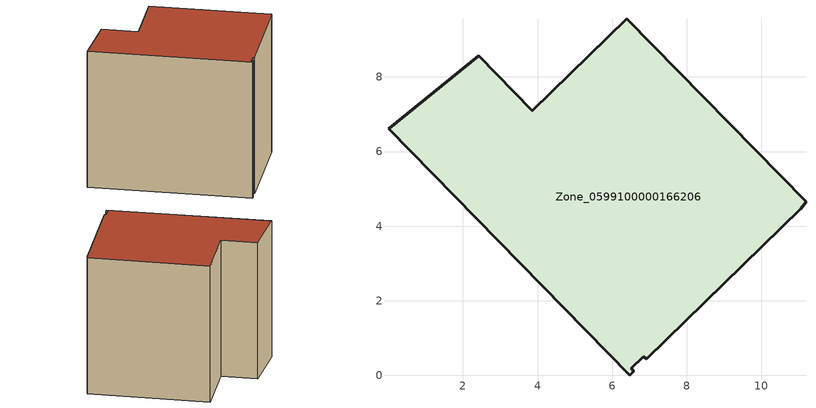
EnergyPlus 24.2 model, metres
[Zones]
Zone_0599100000166206
 floor ground (C_G): 3.86,7.09 6.39,9.56 11.2,4.66 11.05,4.47 6.92,0.44 6.83,0.5 6.5,0.18 6.58,0.1 6.47,0 0,6.61 2.42,8.57 z0
 wall outside (C_F): 0,6.61 6.47,0 6.58,0.1 6.5,0.18 6.83,0.5 6.92,0.44 11.05,4.47 11.2,4.66 6.39,9.56 3.86,7.09 2.42,8.57 0,6.61 z0:8.2
 roof outside (C_R): 2.42,8.57 0,6.61 6.47,0 6.58,0.1 6.5,0.18 6.83,0.5 6.92,0.44 11.05,4.47 11.2,4.66 6.39,9.56 3.86,7.09 z8.2
[BUILDING]
Pand.0599100000166206: North Axis=0; Terrain=City; Loads Convergence Tolerance Value=0.04; Temperature Convergence Tolerance Value=0.4; Solar Distribution=FullExterior; Maximum Number of Warmup Days=25; Minimum Number of Warmup Days=1
[Site:Location]
Rotterdam.The.Hague.AP_ZH_NLD Design_Conditions: Latitude=51.96; Longitude=4.45; Time Zone=1; Elevation=-4.5
[SITE:GROUNDTEMPERATURE:BUILDINGSURFACE]
18, 18, 18, 18, 18, 18, 18, 18, 18, 18, 18, 18
[MATERIAL] Thermal Absorptance=0.9; Solar Absorptance=0.7; Visible Absorptance=0.7
Name | Roughness | Thickness | Conductivity | Density | Specific Heat
G.TI.1975-1991 | MediumSmooth | 0.15 | 0.288461 | 540 | 1210
F.TI.1975-1991 | Rough | 0.3 | 0.230769 | 1920 | 840
R.TI.1975-1991 | MediumRough | 0.2 | 0.153846 | 1500 | 1000
[CONSTRUCTION]
C_G: G.TI.1975-1991
C_F: F.TI.1975-1991
C_R: R.TI.1975-1991
[ZONE]
Zone_0599100000166206: Type=1; Multiplier=1; Ceiling Height=Autocalculate; Volume=Autocalculate; Floor Area=autocalculate; Part of Total Floor Area=Yes
[ZONEINFILTRATION:DESIGNFLOWRATE]
Infil_Zone_0599100000166206: Zone or ZoneList or Space or SpaceList=Zone_0599100000166206; Schedule=AlwaysOn; Design Flow Rate Calculation Method=Flow/Area; Flow Rate per Floor Area=0.003; Constant Term Coefficient=1; Temperature Term Coefficient=0; Velocity Term Coefficient=0; Velocity Squared Term Coefficient=0
[HVACTEMPLATE:ZONE:IDEALLOADSAIRSYSTEM]
Zone_0599100000166206: Maximum Heating Supply Air Temperature=50; Minimum Cooling Supply Air Temperature=13; Maximum Heating Supply Air Humidity Ratio=0.0156; Minimum Cooling Supply Air Humidity Ratio=0.0077; Heating Limit=NoLimit; Cooling Limit=NoLimit; Dehumidification Control Type=ConstantSensibleHeatRatio; Cooling Sensible Heat Ratio=0.7; Dehumidification Setpoint=60; Humidification Control Type=None; Humidification Setpoint=30; Outdoor Air Method=None; Outdoor Air Flow Rate per Person=0.00944; Outdoor Air Flow Rate per Zone Floor Area=0; Outdoor Air Flow Rate per Zone=0; Demand Controlled Ventilation Type=None; Outdoor Air Economizer Type=NoEconomizer; Heat Recovery Type=None; Sensible Heat Recovery Effectiveness=0.7; Latent Heat Recovery Effectiveness=0.65
[ZONECONTROL:THERMOSTAT]
ThermostatControl_Zone_0599100000166206: Zone or ZoneList=Zone_0599100000166206; Control Type Schedule=DualSetpointControlType; Control 1=Thermostat_Zone_0599100000166206; Temperature Difference Between Cutout And Setpoint=0
[THERMOSTATSETPOINT:DUALSETPOINT]
Thermostat_Zone_0599100000166206: Heating Setpoint Temperature Schedule=HeatingSetpoint_Zone_0599100000166206; Cooling Setpoint Temperature Schedule=CoolingSetpoint_Zone_0599100000166206
[SCHEDULE:COMPACT]
HeatingSetpoint_Zone_0599100000166206: Through: 12/31, For: AllDays, Until: 24:00, 21
CoolingSetpoint_Zone_0599100000166206: Through: 12/31, For: AllDays, Until: 24:00, 24
DualSetpointControlType: Through: 12/31, For: AllDays, Until: 24:00, 4
AlwaysOn: Through: 12/31, For: AllDays, Until: 24:00, 1
